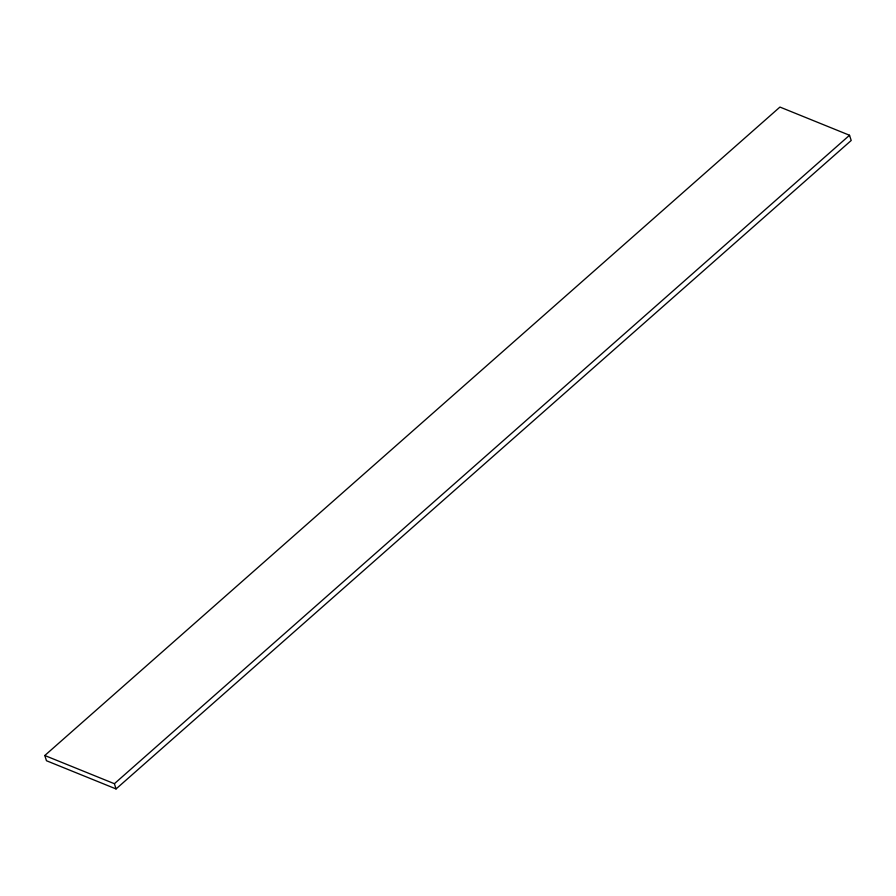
<?xml version="1.0" encoding="UTF-8"?>
<svg xmlns="http://www.w3.org/2000/svg" width="896" height="896" viewBox="0 0 896 896"><rect width="100%" height="100%" fill="white"/><g stroke="black" fill="none" stroke-linecap="round" stroke-linejoin="round"><path stroke-width="1.34" d="M44.8 755.507L779.946 107.061L849.531 135.262L851.2 140.493L116.054 788.939L46.469 760.738L44.8 755.507L114.386 783.709L116.054 788.939M114.386 783.709L849.531 135.262"/></g></svg>
